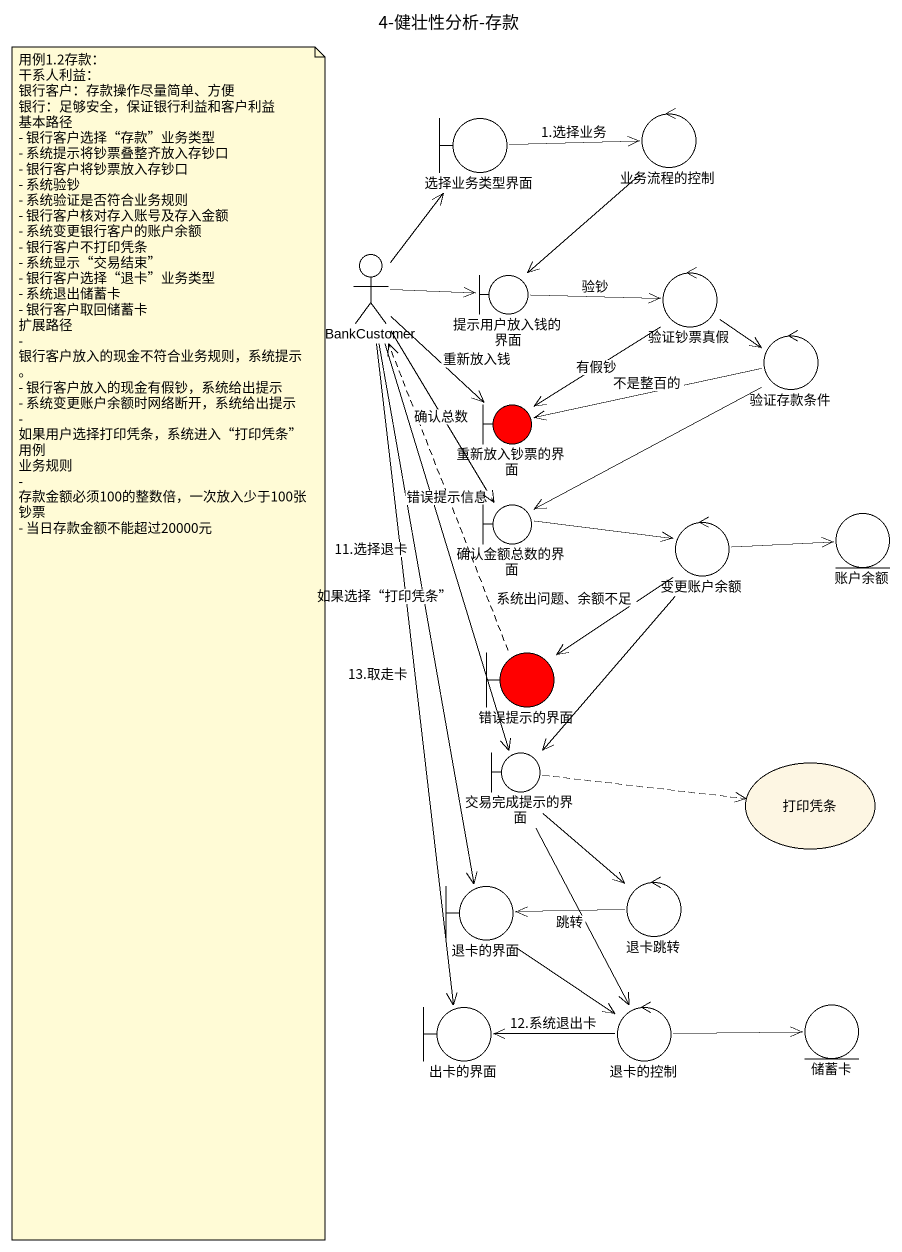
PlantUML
@startuml
title 4-健壮性分析-存款
boundary 选择业务类型界面
control 业务流程的控制
actor BankCustomer
boundary 提示用户放入钱的界面
control 验证钞票真假
control 验证存款条件
boundary 重新放入钞票的界面 #FF0000
boundary 确认金额总数的界面
control 变更账户余额
entity 账户余额
boundary 错误提示的界面 #FF0000
boundary 交易完成提示的界面
usecase 打印凭条
boundary 退卡的界面
control 退卡跳转
boundary 出卡的界面
control 退卡的控制
entity 储蓄卡
选择业务类型界面 -right-> 业务流程的控制 : 1.选择业务
业务流程的控制 --> 提示用户放入钱的界面
BankCustomer -up-> 选择业务类型界面
BankCustomer -right-> 提示用户放入钱的界面
BankCustomer --> 重新放入钞票的界面 : 重新放入钱
BankCustomer --> 确认金额总数的界面 : 确认总数
BankCustomer --> 交易完成提示的界面 : 如果选择“打印凭条”
BankCustomer --> 退卡的界面 : 11.选择退卡
BankCustomer --> 出卡的界面 : 13.取走卡
提示用户放入钱的界面 -right-> 验证钞票真假 : 验钞
验证钞票真假 --> 验证存款条件
验证钞票真假 --> 重新放入钞票的界面 : 有假钞
验证存款条件 -left-> 重新放入钞票的界面 : 不是整百的
验证存款条件 --> 确认金额总数的界面
确认金额总数的界面 -right-> 变更账户余额
变更账户余额 -right-> 账户余额
变更账户余额 --> 错误提示的界面 : 系统出问题、余额不足
变更账户余额 --> 交易完成提示的界面
错误提示的界面 .up.> BankCustomer : 错误提示信息
交易完成提示的界面 .right.> 打印凭条
交易完成提示的界面 --> 退卡跳转
交易完成提示的界面 --> 退卡的控制
退卡的界面 --> 退卡的控制
退卡跳转 -left-> 退卡的界面 : 跳转
退卡的控制 -left-> 出卡的界面 : 12.系统退出卡
退卡的控制 -right-> 储蓄卡
note as N1
  用例1.2存款：
  干系人利益：
  银行客户：存款操作尽量简单、方便
  银行：足够安全，保证银行利益和客户利益
  基本路径
  - 银行客户选择“存款”业务类型
  - 系统提示将钞票叠整齐放入存钞口
  - 银行客户将钞票放入存钞口
  - 系统验钞
  - 系统验证是否符合业务规则
  - 银行客户核对存入账号及存入金额
  - 系统变更银行客户的账户余额
  - 银行客户不打印凭条
  - 系统显示“交易结束”
  - 银行客户选择“退卡”业务类型
  - 系统退出储蓄卡
  - 银行客户取回储蓄卡
  扩展路径
  - 银行客户放入的现金不符合业务规则，系统提示。
  - 银行客户放入的现金有假钞，系统给出提示
  - 系统变更账户余额时网络断开，系统给出提示
  - 如果用户选择打印凭条，系统进入“打印凭条”用例
  业务规则
  - 存款金额必须100的整数倍，一次放入少于100张钞票
  - 当日存款金额不能超过20000元
end note
@enduml
